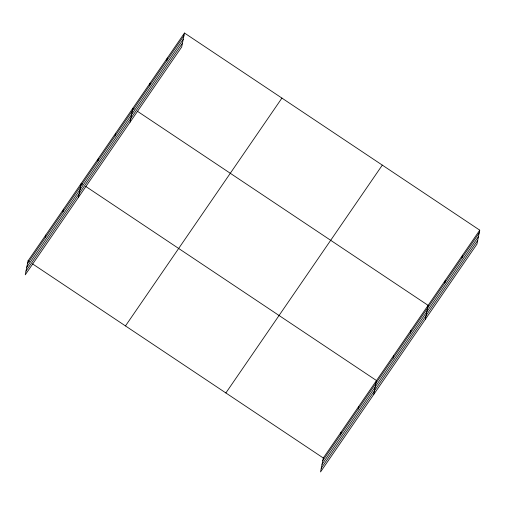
<?xml version="1.0" encoding="UTF-8"?>
<svg xmlns="http://www.w3.org/2000/svg" width="505" height="505" viewBox="0 0 505 505"><rect width="100%" height="100%" fill="white"/><g stroke="black" fill="none" stroke-linecap="round" stroke-linejoin="round"><path stroke-width="0.76" d="M184.483 33.033L28.04 260.87L25.25 274.827L181.693 46.99L184.483 33.033L479.75 230.173L476.96 244.13L320.517 471.967L323.307 458.01L479.75 230.173M45.242 237.678L45.772 235.052M62.974 211.86L63.497 209.228M78.439 197.36L81.229 183.41L82.53 184.275M97.913 160.975L98.437 158.343M115.121 135.914L115.651 133.282M130.069 122.178L132.859 108.221L134.16 109.086M149.543 85.787L150.067 83.155M166.751 60.726L167.275 58.094M340.509 434.818L341.033 432.192M358.241 408.999L358.765 406.367M373.706 394.5L376.496 380.549L85.774 186.446M393.18 358.114L393.704 355.482M410.388 333.054L410.912 330.422M425.336 319.311L428.12 305.361L137.404 111.258M444.804 282.926L445.334 280.294M462.018 257.866L462.542 255.233M27.516 263.503L183.959 35.659M26.765 267.24L183.214 39.396M25.995 271.09L182.444 43.247M125.474 325.927L281.923 98.09M225.868 392.959L382.31 165.116M322.777 460.642L479.226 232.799M322.032 464.379L478.475 236.536M321.262 468.23L477.711 240.386M28.04 260.87L29.34 261.741M32.585 263.907L323.307 458.01"/></g></svg>
